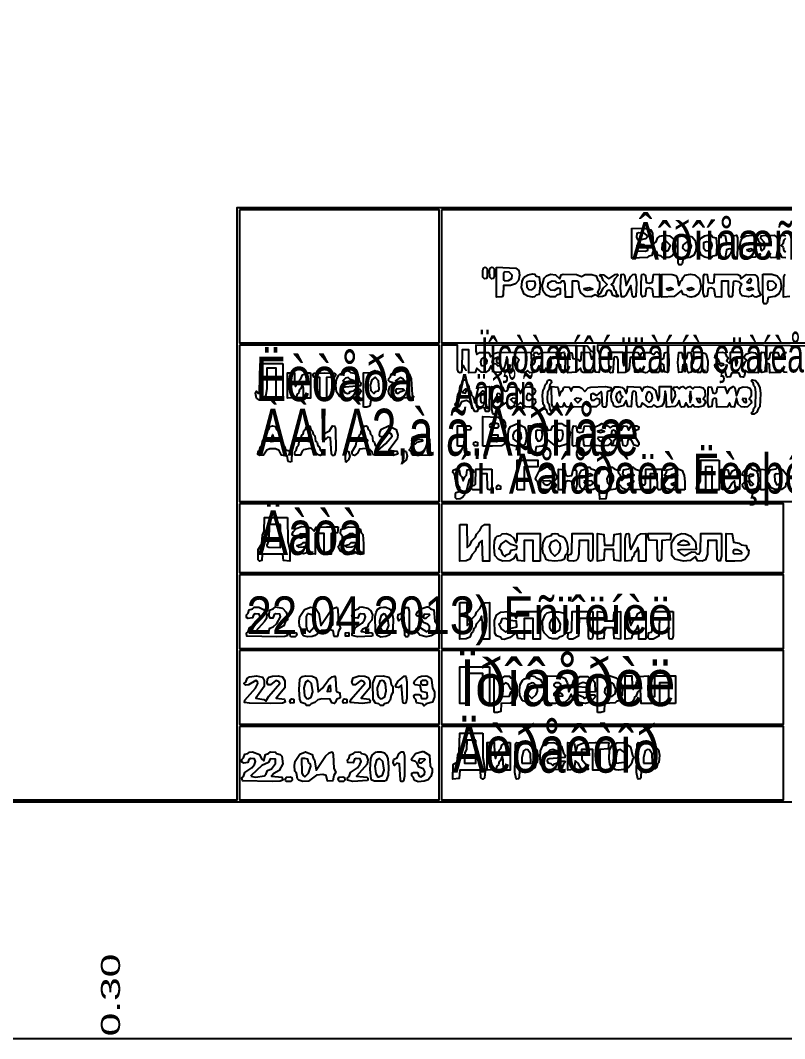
# Model space of a CAD drawing. Header units: millimetres. Extents: x 0 to 150324, y -100295 to 111760.
# Drawn here: x 65146 to 76420, y 0 to 15021 of the extents above; entities that cross this region are included whole.
import ezdxf
from ezdxf.enums import TextEntityAlignment as Align

# ---------------------------------------------------------------- set-up
doc = ezdxf.new("R2010")
doc.units = ezdxf.units.MM
for name, color, linetype in [('A-PLAN-GRAPHICS', 7, 'Continuous'), ('A-RASTER-UNDERLAY', 8, 'Continuous'), ('A-TEXT-OCR', 3, 'Continuous'), ('SHEET-FRAME', 1, 'Continuous')]:
    doc.layers.add(name, color=color, linetype=linetype)
picture_1 = doc.add_image_def('image1.png', size_in_pixel=(2463, 3095))

msp = doc.modelspace()

# ---------------------------------------------------------------- linework, layer by layer
at = {"layer": 'A-PLAN-GRAPHICS'}
for points in [[(86360, 108272), (86360, 3488), (2980, 3488), (2980, 108272), (44670, 108272)], [(3014, 108238), (3014, 3522), (68343, 3522), (68343, 12260), (86326, 12260), (86326, 108238), (44670, 108238)], [(68377, 12226), (68377, 10262), (71323, 10262), (71323, 12226), (69850, 12226)], [(71357, 12226), (71357, 10262), (83854, 10262), (83854, 12226), (77605, 12226)], [(74168, 11955), (74375, 11952), (74444, 11932), (74470, 11876), (74482, 11718), (74525, 11753), (74545, 11807), (74577, 11837), (74660, 11854), (74720, 11842), (74794, 11783), (74811, 11684), (74788, 11577), (74758, 11543), (74719, 11522), (74620, 11522), (74598, 11544), (74549, 11557), (74535, 11604), (74507, 11616), (74478, 11604), (74461, 11554), (74415, 11544), (74392, 11524), (74168, 11515), (74168, 11735)], [(74395, 11844), (74356, 11878), (74268, 11886), (74241, 11875), (74236, 11824), (74251, 11790), (74306, 11786), (74371, 11803), (74395, 11833)], [(74404, 11637), (74394, 11679), (74348, 11710), (74268, 11717), (74238, 11699), (74238, 11634), (74255, 11620), (74368, 11618), (74403, 11632)], [(74651, 11775), (74616, 11727), (74610, 11639), (74627, 11619), (74687, 11619), (74706, 11631), (74736, 11700), (74656, 11776)], [(74845, 11853), (74975, 11852), (75057, 11829), (75102, 11775), (75116, 11684), (75110, 11625), (75079, 11558), (75023, 11522), (74922, 11507), (74909, 11429), (74893, 11415), (74863, 11416), (74850, 11445), (74845, 11633)], [(74921, 11654), (74954, 11626), (74997, 11624), (75035, 11654), (75046, 11696), (75016, 11735), (74973, 11751), (74923, 11710), (74915, 11668)], [(75192, 11812), (75245, 11843), (75309, 11855), (75341, 11852), (75363, 11824), (75408, 11814), (75421, 11684), (75408, 11554), (75363, 11544), (75340, 11517), (75306, 11513), (75241, 11527), (75188, 11557), (75149, 11656), (75155, 11743), (75176, 11792)], [(75221, 11735), (75225, 11667), (75255, 11627), (75299, 11621), (75337, 11650), (75353, 11701), (75343, 11745), (75269, 11752), (75224, 11741)], [(75455, 11853), (75544, 11848), (75561, 11734), (75607, 11718), (75651, 11728), (75664, 11841), (75708, 11851), (75723, 11812), (75726, 11684), (75721, 11540), (75713, 11521), (75692, 11515), (75662, 11534), (75651, 11640), (75607, 11650), (75561, 11634), (75544, 11520), (75455, 11515), (75455, 11684)], [(75861, 11633), (75904, 11616), (75962, 11630), (75920, 11650), (75862, 11636)], [(72009, 11379), (72031, 11356), (72033, 11244), (72021, 11214), (71992, 11210), (71970, 11233), (71967, 11332), (71976, 11371), (72001, 11379)], [(72110, 11379), (72133, 11356), (72134, 11244), (72122, 11214), (72094, 11210), (72072, 11233), (72069, 11332), (72078, 11371), (72102, 11379)], [(72170, 11379), (72456, 11367), (72499, 11332), (72509, 11261), (72494, 11184), (72450, 11134), (72378, 11110), (72271, 11108), (72270, 10969), (72254, 10942), (72170, 10939), (72170, 11159)], [(72288, 11308), (72273, 11285), (72275, 11193), (72295, 11177), (72345, 11181), (72394, 11215), (72402, 11260), (72356, 11304), (72295, 11310)], [(72584, 11236), (72638, 11267), (72701, 11280), (72733, 11276), (72756, 11249), (72800, 11238), (72813, 11108), (72800, 10979), (72756, 10968), (72732, 10941), (72699, 10938), (72633, 10951), (72580, 10982), (72541, 11080), (72547, 11167), (72568, 11217)], [(72845, 11110), (72873, 11217), (72906, 11250), (72964, 11276), (73040, 11267), (73105, 11210), (73124, 11265), (73152, 11275), (73351, 11273), (73423, 11244), (73480, 11273), (73578, 11274), (73639, 11250), (73665, 11184), (73687, 11163), (73691, 11068), (73660, 11012), (73674, 10973), (73709, 10995), (73743, 11070), (73801, 11125), (73743, 11181), (73723, 11236), (73696, 11253), (73700, 11274), (73749, 11268), (73829, 11210), (73921, 11273), (73951, 11277), (73965, 11261), (73911, 11205), (73891, 11150), (73863, 11125), (73891, 11099), (73904, 11047), (73926, 11031), (73938, 10979), (73963, 10964), (73963, 10949), (73946, 10940), (73887, 10963), (73860, 11026), (73829, 11041), (73799, 11026), (73771, 10963), (73735, 10945), (73679, 10941), (73626, 10973), (73568, 10942), (73483, 10946), (73414, 11000), (73391, 11070), (73385, 11158), (73362, 11175), (73287, 11176), (73287, 10939), (73186, 10939), (73184, 11130), (73167, 11174), (73132, 11173), (73112, 11149), (73084, 11142), (73057, 11149), (73041, 11171), (72990, 11174), (72927, 11137), (72920, 11092), (72966, 11048), (73027, 11042), (73079, 11074), (73111, 11064), (73111, 10983), (73060, 10968), (73037, 10941), (72960, 10944), (72899, 10970), (72859, 11026), (72846, 11080)], [(74220, 11274), (74236, 11148), (74223, 10946), (74194, 10939), (74174, 10954), (74151, 11108), (74080, 10967), (74046, 10944), (74014, 10943), (73999, 11069), (74011, 11271), (74041, 11277), (74060, 11263), (74083, 11108), (74151, 11244), (74183, 11270), (74215, 11277)], [(74574, 10939), (74485, 10944), (74469, 11058), (74422, 11074), (74379, 11065), (74365, 10952), (74322, 10941), (74306, 10980), (74303, 11108), (74309, 11252), (74316, 11271), (74337, 11278), (74367, 11258), (74379, 11152), (74422, 11142), (74469, 11158), (74485, 11272), (74574, 11278), (74574, 11108)], [(74608, 11278), (74760, 11274), (74816, 11255), (74841, 11213), (74849, 11133), (74862, 11108), (74886, 11169), (74910, 11187), (74918, 11225), (74949, 11260), (75031, 11279), (75091, 11268), (75166, 11207), (75184, 11108), (75178, 11049), (75147, 10983), (75091, 10946), (75041, 10939), (74992, 10946), (74971, 10968), (74925, 10978), (74900, 11038), (74790, 10948), (74608, 10939), (74608, 11108)], [(76062, 10962), (76002, 10937), (75974, 10943), (75946, 10973), (75929, 10952), (75885, 10940), (75795, 10955), (75769, 10989), (75760, 11045), (75767, 11096), (75788, 11131), (75747, 11164), (75690, 11176), (75668, 11168), (75661, 11149), (75653, 10958), (75640, 10941), (75609, 10941), (75592, 10985), (75590, 11176), (75489, 11176), (75489, 10939), (75399, 10944), (75383, 11058), (75336, 11074), (75293, 11065), (75279, 10952), (75236, 10941), (75219, 11002), (75223, 11252), (75236, 11275), (75276, 11270), (75293, 11152), (75349, 11142), (75383, 11158), (75387, 11278), (75732, 11273), (75757, 11259), (75773, 11210), (75856, 11273), (75980, 11268), (76008, 11248), (76024, 11211), (76036, 11039), (76065, 10973)], [(76098, 11278), (76229, 11276), (76310, 11253), (76355, 11199), (76369, 11108), (76363, 11049), (76332, 10983), (76276, 10946), (76175, 10931), (76162, 10853), (76146, 10839), (76116, 10840), (76103, 10869), (76098, 11057)], [(72613, 11159), (72617, 11091), (72648, 11051), (72691, 11046), (72729, 11075), (72745, 11125), (72735, 11169), (72661, 11176), (72616, 11165)], [(75863, 11155), (75912, 11145), (75929, 11187), (75921, 11206), (75905, 11207), (75862, 11160)], [(76183, 11173), (76168, 11150), (76170, 11058), (76190, 11042), (76240, 11045), (76289, 11079), (76296, 11124), (76251, 11169), (76190, 11175)], [(73457, 11057), (73514, 11041), (73591, 11055), (73535, 11074), (73458, 11060)], [(74676, 11057), (74719, 11041), (74777, 11055), (74735, 11074), (74677, 11060)], [(74981, 11057), (75023, 11041), (75082, 11055), (75040, 11074), (74981, 11060)], [(75861, 11057), (75904, 11041), (75962, 11055), (75920, 11074), (75862, 11060)], [(68377, 10228), (68377, 7925), (71323, 7925), (71323, 10228), (69850, 10228)], [(73829, 10126), (74033, 10126), (74034, 9978), (74049, 9923), (74065, 9978), (74066, 10126), (74253, 10120), (74287, 10058), (74308, 10112), (74326, 10123), (74439, 10122), (74490, 10092), (74515, 10124), (74535, 10129), (74569, 10103), (74581, 10035), (74608, 10025), (74638, 10040), (74649, 10116), (74685, 10126), (74705, 10103), (74710, 9974), (74707, 9859), (74692, 9824), (74648, 9834), (74638, 9937), (74608, 9957), (74578, 9937), (74573, 9845), (74560, 9826), (74467, 9825), (74422, 9855), (74394, 9826), (74366, 9820), (74313, 9835), (74287, 9889), (74257, 9827), (74211, 9832), (74199, 10028), (74183, 10056), (74143, 10049), (74127, 9884), (74112, 9851), (74069, 9825), (73965, 9821), (73963, 10013), (73952, 10053), (73916, 10056), (73903, 10039), (73884, 9827), (73855, 9822), (73838, 9834), (73829, 9974)], [(75264, 10095), (75285, 9992), (75283, 9855), (75268, 9824), (75227, 9828), (75201, 9855), (75178, 9828), (75139, 9825), (75062, 9889), (75040, 9830), (75000, 9823), (74985, 9841), (74974, 9944), (74947, 9957), (74917, 9937), (74903, 9829), (74858, 9828), (74845, 9974), (74858, 10120), (74903, 10120), (74917, 10040), (74947, 10025), (74976, 10040), (74991, 10120), (75035, 10122), (75065, 9957), (75081, 10003), (75082, 10126), (75190, 10125), (75251, 10108)], [(76019, 10074), (76031, 9821), (75886, 9826), (75842, 9855), (75823, 9769), (75807, 9755), (75768, 9762), (75747, 9815), (75692, 9821), (75637, 9815), (75616, 9762), (75577, 9755), (75561, 9769), (75545, 9853), (75528, 9850), (75510, 9822), (75480, 9827), (75429, 9863), (75396, 9905), (75389, 9938), (75409, 9956), (75445, 9952), (75478, 9924), (75522, 9937), (75513, 9952), (75463, 9965), (75443, 10019), (75390, 10042), (75402, 10091), (75441, 10120), (75498, 10127), (75545, 10114), (75565, 10064), (75589, 10045), (75561, 10000), (75607, 9959), (75623, 9997), (75624, 10126), (75794, 10126), (75795, 9978), (75811, 9923), (75836, 9986), (75861, 10008), (75827, 10039), (75828, 10068), (75849, 10096), (75929, 10126), (75988, 10115), (76011, 10092)], [(69020, 9957), (69020, 9449), (68919, 9449), (68919, 9889), (68783, 9889), (68781, 9590), (68769, 9495), (68752, 9463), (68689, 9444), (68672, 9416), (68628, 9450), (68615, 9520), (68631, 9550), (68659, 9517), (68673, 9538), (68682, 9957), (68851, 9957)], [(71949, 9927), (71987, 9929), (72025, 9965), (72032, 10000), (72009, 10035), (71978, 10047), (71950, 10028), (71934, 9985), (71942, 9933)], [(72234, 9932), (72231, 9950), (72193, 9958), (72173, 9979), (72175, 10017), (72202, 10039), (72195, 10054), (72114, 10019), (72102, 9991), (72114, 9962), (72160, 9952), (72188, 9925), (72231, 9930)], [(72966, 9889), (72982, 9960), (72968, 10057), (72949, 9987), (72963, 9890)], [(75709, 10058), (75692, 10002), (75706, 9924), (75726, 9980), (75712, 10058)], [(69427, 9821), (69427, 9449), (69325, 9449), (69323, 9597), (69308, 9652), (69284, 9591), (69262, 9574), (69252, 9526), (69228, 9507), (69216, 9459), (69088, 9449), (69088, 9821), (69190, 9821), (69191, 9673), (69207, 9618), (69237, 9683), (69285, 9732), (69310, 9791), (69383, 9821)], [(69562, 9449), (69562, 9754), (69476, 9758), (69461, 9796), (69486, 9816), (69630, 9821), (69774, 9816), (69792, 9809), (69799, 9787), (69780, 9757), (69664, 9754), (69664, 9449), (69613, 9449)], [(69857, 9802), (69969, 9855), (69996, 9848), (70015, 9826), (70077, 9817), (70113, 9796), (70134, 9760), (70143, 9699), (70168, 9672), (70166, 9631), (69938, 9612), (69905, 9601), (69896, 9583), (69934, 9533), (69974, 9517), (69997, 9522), (70012, 9545), (70060, 9555), (70085, 9579), (70154, 9580), (70172, 9558), (70141, 9502), (70077, 9456), (70011, 9442), (69985, 9415), (69960, 9442), (69882, 9457), (69847, 9481), (69811, 9543), (69799, 9635), (69811, 9723), (69843, 9787)], [(70206, 9313), (70206, 9821), (70313, 9825), (70375, 9855), (70402, 9848), (70420, 9825), (70470, 9812), (70512, 9770), (70543, 9673), (70537, 9569), (70514, 9539), (70500, 9490), (70472, 9464), (70387, 9443), (70358, 9415), (70336, 9446), (70320, 9445), (70303, 9330), (70256, 9313)], [(70949, 9463), (70736, 9442), (70697, 9415), (70672, 9444), (70614, 9464), (70588, 9501), (70577, 9550), (70596, 9619), (70646, 9673), (70595, 9689), (70579, 9708), (70581, 9740), (70607, 9764), (70616, 9806), (70764, 9855), (70805, 9848), (70826, 9825), (70884, 9808), (70912, 9735), (70926, 9498), (70951, 9466)], [(69904, 9698), (69999, 9686), (70070, 9703), (70012, 9725), (69983, 9753), (69944, 9743), (69904, 9703)], [(70375, 9754), (70329, 9718), (70306, 9640), (70316, 9561), (70361, 9518), (70385, 9545), (70429, 9555), (70441, 9582), (70431, 9705), (70387, 9752)], [(70680, 9696), (70747, 9686), (70815, 9696), (70789, 9731), (70747, 9754), (70681, 9701)], [(72056, 9253), (72013, 9251), (71994, 9303), (71950, 9313), (71905, 9303), (71887, 9251), (71848, 9249), (71780, 9383), (71725, 9414), (71654, 9392), (71614, 9318), (71569, 9322), (71562, 9363), (71587, 9394), (71599, 9497), (71625, 9544), (71633, 9632), (71657, 9662), (71667, 9708), (71696, 9720), (71724, 9708), (71735, 9662), (71758, 9637), (71770, 9560), (71790, 9544), (71802, 9493), (71826, 9468), (71848, 9381), (71905, 9607), (72068, 9618), (72060, 9261)], [(72115, 9219), (72103, 9286), (72102, 9618), (72257, 9612), (72277, 9563), (72305, 9550), (72334, 9563), (72351, 9612), (72436, 9615), (72489, 9589), (72525, 9517), (72553, 9578), (72597, 9610), (72660, 9617), (72725, 9590), (72746, 9550), (72726, 9510), (72692, 9489), (72663, 9512), (72630, 9515), (72610, 9477), (72614, 9431), (72630, 9416), (72668, 9420), (72701, 9448), (72739, 9432), (72744, 9378), (72709, 9328), (72658, 9314), (72602, 9321), (72525, 9386), (72461, 9325), (72381, 9312), (72342, 9334), (72328, 9375), (72304, 9381), (72228, 9323), (72180, 9306), (72163, 9222), (72120, 9214)], [(72955, 9719), (72977, 9708), (72982, 9675), (72956, 9642), (72944, 9565), (72922, 9534), (72916, 9439), (72924, 9391), (72946, 9360), (72954, 9294), (72983, 9246), (72974, 9220), (72942, 9212), (72920, 9224), (72910, 9270), (72888, 9286), (72876, 9337), (72856, 9360), (72847, 9486), (72856, 9571), (72878, 9598), (72886, 9642), (72910, 9662), (72920, 9708), (72949, 9720)], [(73861, 9600), (73855, 9559), (73814, 9548), (73801, 9531), (73792, 9344), (73777, 9315), (73746, 9315), (73733, 9332), (73725, 9517), (73714, 9546), (73645, 9489), (73596, 9516), (73563, 9500), (73559, 9445), (73573, 9418), (73612, 9418), (73655, 9449), (73687, 9432), (73687, 9364), (73642, 9321), (73549, 9320), (73470, 9381), (73442, 9319), (73311, 9317), (73292, 9327), (73271, 9381), (73245, 9322), (73213, 9314), (73191, 9326), (73169, 9381), (73144, 9322), (73112, 9314), (73090, 9326), (73067, 9381), (73042, 9322), (72995, 9320), (72984, 9371), (72983, 9618), (73077, 9608), (73101, 9483), (73125, 9544), (73147, 9560), (73156, 9603), (73182, 9617), (73243, 9611), (73271, 9550), (73291, 9598), (73313, 9615), (73389, 9614), (73427, 9595), (73474, 9545), (73522, 9598), (73559, 9612), (73775, 9618), (73857, 9605)], [(73863, 9479), (73872, 9541), (73915, 9614), (73976, 9617), (74024, 9604), (74055, 9579), (74083, 9517), (74098, 9544), (74100, 9618), (74287, 9612), (74320, 9550), (74349, 9609), (74398, 9620), (74461, 9603), (74514, 9559), (74557, 9415), (74573, 9470), (74574, 9618), (74744, 9618), (74746, 9444), (74761, 9381), (74811, 9484), (74806, 9535), (74778, 9574), (74791, 9610), (74829, 9617), (74862, 9584), (74884, 9609), (74918, 9618), (74964, 9584), (74986, 9609), (75020, 9618), (75065, 9584), (75093, 9611), (75165, 9616), (75216, 9602), (75242, 9568), (75248, 9475), (75218, 9432), (75244, 9411), (75251, 9386), (75216, 9329), (75145, 9314), (75093, 9321), (75065, 9347), (75041, 9319), (75002, 9316), (74961, 9381), (74938, 9322), (74906, 9314), (74884, 9329), (74862, 9415), (74834, 9353), (74802, 9327), (74676, 9313), (74674, 9487), (74659, 9550), (74636, 9380), (74608, 9329), (74538, 9315), (74490, 9347), (74463, 9319), (74406, 9317), (74317, 9381), (74295, 9322), (74261, 9314), (74239, 9344), (74230, 9531), (74217, 9548), (74193, 9550), (74171, 9520), (74155, 9319), (74107, 9324), (74083, 9415), (74036, 9334), (73944, 9314), (73901, 9328), (73892, 9371), (73870, 9397), (73863, 9466)], [(75928, 9372), (75872, 9322), (75827, 9313), (75777, 9322), (75736, 9360), (75709, 9449), (75678, 9317), (75633, 9322), (75607, 9381), (75576, 9319), (75421, 9313), (75417, 9429), (75407, 9445), (75379, 9448), (75357, 9429), (75347, 9326), (75304, 9316), (75287, 9371), (75291, 9595), (75304, 9616), (75343, 9612), (75360, 9527), (75395, 9517), (75417, 9532), (75431, 9611), (75540, 9614), (75573, 9517), (75611, 9590), (75662, 9620), (75684, 9601), (75709, 9483), (75752, 9594), (75809, 9617), (75872, 9611), (75905, 9594), (75924, 9550), (75926, 9475), (75895, 9432), (75922, 9412), (75932, 9386)], [(75948, 9719), (75988, 9709), (76021, 9676), (76056, 9602), (76064, 9516), (76053, 9321), (76034, 9302), (76010, 9240), (75967, 9214), (75941, 9214), (75929, 9231), (75956, 9252), (75966, 9299), (75988, 9329), (75995, 9538), (75985, 9611), (75968, 9628), (75956, 9679), (75930, 9697), (75941, 9718)], [(70815, 9567), (70787, 9581), (70719, 9583), (70692, 9578), (70680, 9558), (70688, 9525), (70719, 9517), (70757, 9545), (70815, 9565)], [(71663, 9529), (71713, 9520), (71729, 9561), (71722, 9580), (71706, 9581), (71663, 9534)], [(71959, 9550), (71936, 9527), (71935, 9415), (71946, 9385), (71975, 9381), (71997, 9404), (72000, 9503), (71991, 9542), (71967, 9550)], [(72182, 9383), (72213, 9405), (72236, 9446), (72236, 9488), (72215, 9514), (72189, 9515), (72174, 9497), (72178, 9386)], [(73989, 9549), (73947, 9516), (73932, 9467), (73945, 9417), (73975, 9386), (73994, 9389), (74005, 9439), (74033, 9466), (74005, 9492), (73993, 9547)], [(74417, 9540), (74391, 9524), (74372, 9468), (74380, 9425), (74420, 9384), (74457, 9415), (74471, 9453), (74463, 9505), (74432, 9538)], [(75032, 9550), (75015, 9479), (75029, 9382), (75048, 9452), (75034, 9549)], [(72472, 9437), (72408, 9448), (72374, 9430), (72424, 9381), (72473, 9432)], [(73420, 9437), (73356, 9448), (73322, 9430), (73372, 9381), (73422, 9432)], [(75118, 9436), (75145, 9393), (75166, 9382), (75179, 9389), (75176, 9440), (75120, 9441)], [(75795, 9436), (75823, 9393), (75844, 9382), (75857, 9389), (75853, 9440), (75798, 9441)], [(71967, 8738), (71967, 9178), (72191, 9169), (72272, 9127), (72300, 9084), (72303, 9027), (72271, 8975), (72304, 8907), (72289, 8773), (72244, 8746), (72112, 8738)], [(69142, 8505), (69095, 8511), (69080, 8594), (68999, 8609), (68966, 8675), (68908, 8700), (68828, 8700), (68781, 8683), (68731, 8606), (68678, 8603), (68651, 8617), (68653, 8660), (68675, 8676), (68687, 8728), (68710, 8753), (68722, 8829), (68744, 8849), (68756, 8900), (68778, 8917), (68788, 8965), (68812, 8985), (68824, 9032), (68868, 9042), (68912, 9032), (68924, 8985), (68946, 8968), (68958, 8917), (68979, 8897), (68991, 8820), (69015, 8795), (69027, 8744), (69049, 8728), (69058, 8685), (69149, 8659), (69146, 8509)], [(69196, 8613), (69193, 8656), (69217, 8676), (69228, 8728), (69250, 8747), (69264, 8829), (69286, 8849), (69298, 8900), (69320, 8917), (69330, 8965), (69354, 8985), (69362, 9026), (69386, 9042), (69418, 9034), (69432, 8985), (69457, 8961), (69466, 8917), (69489, 8892), (69501, 8815), (69523, 8795), (69535, 8744), (69557, 8728), (69567, 8680), (69593, 8656), (69591, 8616), (69569, 8602), (69538, 8612), (69504, 8646), (69489, 8692), (69417, 8704), (69324, 8684), (69303, 8666), (69279, 8609), (69200, 8609)], [(69774, 8603), (69750, 8604), (69737, 8623), (69723, 8861), (69682, 8871), (69647, 8839), (69630, 8882), (69639, 8933), (69707, 8965), (69749, 9040), (69787, 9034), (69797, 8990), (69798, 8683), (69781, 8605)], [(70711, 8620), (70645, 8603), (70375, 8607), (70345, 8617), (70336, 8655), (70308, 8684), (70238, 8703), (70148, 8695), (70121, 8636), (70073, 8603), (70044, 8612), (70038, 8652), (70097, 8747), (70111, 8829), (70133, 8849), (70143, 8897), (70167, 8917), (70175, 8961), (70201, 8985), (70218, 9037), (70246, 9042), (70268, 9030), (70278, 8985), (70300, 8968), (70312, 8917), (70336, 8892), (70348, 8815), (70370, 8795), (70378, 8751), (70404, 8728), (70419, 8674), (70537, 8780), (70630, 8887), (70622, 8916), (70583, 8939), (70554, 8933), (70482, 8873), (70454, 8881), (70444, 8902), (70447, 8945), (70474, 8990), (70578, 9042), (70689, 8984), (70713, 8902), (70704, 8843), (70582, 8681), (70701, 8664), (70713, 8627)], [(71594, 8738), (71594, 9042), (71771, 9039), (71797, 9017), (71781, 8979), (71696, 8975), (71696, 8738), (71645, 8738)], [(72069, 9050), (72072, 9023), (72096, 9011), (72184, 9012), (72203, 9035), (72200, 9062), (72176, 9074), (72096, 9074), (72070, 9057)], [(72573, 8753), (72443, 8739), (72360, 8763), (72343, 8824), (72340, 8921), (72350, 8990), (72375, 9030), (72480, 9076), (72584, 9020), (72604, 8970), (72610, 8890), (72604, 8806), (72586, 8762)], [(72644, 8636), (72644, 9042), (72752, 9046), (72813, 9076), (72841, 9069), (72857, 9047), (72903, 9037), (72920, 8987), (72942, 8975), (72974, 8983), (72995, 9037), (73040, 9047), (73071, 9073), (73131, 9073), (73162, 9047), (73208, 9037), (73256, 8941), (73243, 8840), (73224, 8795), (73192, 8762), (73098, 8735), (73025, 8756), (72923, 8837), (72895, 8767), (72842, 8741), (72755, 8730), (72741, 8649), (72695, 8636)], [(73293, 8761), (73289, 8985), (73306, 9040), (73345, 9036), (73360, 8954), (73394, 8941), (73448, 8949), (73470, 9038), (73548, 9035), (73572, 8975), (73635, 9032), (73685, 9047), (73722, 9076), (73820, 9036), (73846, 9009), (73891, 9038), (73979, 9039), (74016, 8975), (74038, 9030), (74054, 9041), (74092, 9034), (74117, 8975), (74154, 9039), (74241, 9040), (74268, 9023), (74264, 8987), (74212, 8968), (74202, 8935), (74209, 8883), (74268, 8787), (74268, 8761), (74253, 8741), (74203, 8752), (74162, 8829), (74134, 8839), (74107, 8829), (74098, 8760), (74080, 8739), (74040, 8748), (74023, 8839), (73986, 8811), (73952, 8744), (73869, 8747), (73866, 8765), (73890, 8777), (73908, 8829), (73960, 8892), (73937, 8917), (73925, 8963), (73897, 8975), (73870, 8964), (73857, 8887), (73829, 8856), (73861, 8824), (73858, 8785), (73814, 8750), (73728, 8738), (73641, 8750), (73605, 8774), (73575, 8839), (73550, 8746), (73475, 8740), (73459, 8762), (73453, 8857), (73406, 8873), (73359, 8857), (73345, 8745), (73313, 8738), (73296, 8751)], [(68868, 8907), (68844, 8846), (68817, 8825), (68845, 8807), (68918, 8820), (68890, 8849), (68871, 8906)], [(69360, 8818), (69410, 8808), (69426, 8850), (69419, 8869), (69403, 8870), (69360, 8823)], [(70217, 8873), (70211, 8818), (70255, 8807), (70273, 8817), (70269, 8831), (70219, 8873)], [(71188, 8602), (70939, 8607), (70919, 8620), (70911, 8660), (70883, 8687), (70908, 8709), (70929, 8766), (70975, 8776), (70999, 8800), (71085, 8820), (71076, 8832), (71035, 8839), (70994, 8832), (70961, 8806), (70923, 8816), (70929, 8870), (71004, 8904), (71085, 8906), (71152, 8890), (71181, 8837), (71188, 8730)], [(72074, 8895), (72078, 8813), (72168, 8806), (72198, 8818), (72194, 8900), (72078, 8900)], [(72475, 8975), (72432, 8953), (72410, 8902), (72418, 8846), (72463, 8808), (72509, 8821), (72537, 8862), (72528, 8937), (72491, 8972)], [(72835, 8969), (72773, 8974), (72750, 8960), (72752, 8865), (72785, 8812), (72809, 8816), (72837, 8855), (72847, 8914), (72839, 8965)], [(73139, 8969), (73078, 8974), (73055, 8960), (73057, 8865), (73090, 8812), (73113, 8816), (73142, 8855), (73152, 8914), (73144, 8965)], [(73660, 8958), (73703, 8941), (73761, 8955), (73719, 8974), (73661, 8960)], [(73662, 8862), (73690, 8822), (73725, 8807), (73762, 8821), (73792, 8855), (73764, 8872), (73665, 8866)], [(71890, 8797), (71890, 8746), (71843, 8743), (71832, 8765), (71837, 8793), (71859, 8805), (71887, 8800)], [(69947, 8504), (69936, 8636), (69944, 8661), (69960, 8669), (69989, 8659), (70004, 8593), (69989, 8538), (69952, 8504)], [(70793, 8504), (70783, 8636), (70791, 8661), (70807, 8669), (70836, 8659), (70850, 8593), (70835, 8538), (70799, 8504)], [(72475, 8094), (72475, 8534), (72779, 8534), (72779, 8433), (72576, 8433), (72576, 8094), (72525, 8094)], [(73026, 8118), (72912, 8095), (72832, 8104), (72801, 8119), (72774, 8217), (72753, 8236), (72746, 8263), (72800, 8370), (72909, 8433), (72939, 8428), (72957, 8404), (73011, 8383), (73053, 8296), (73051, 8251), (73017, 8213), (73049, 8176), (73034, 8128)], [(74603, 8117), (74583, 8095), (74559, 8096), (74546, 8113), (74541, 8331), (74439, 8331), (74439, 8094), (74071, 8100), (74031, 8114), (73982, 8167), (73920, 8107), (73804, 8085), (73783, 7964), (73694, 7959), (73683, 8155), (73671, 8158), (73631, 8114), (73594, 8098), (73495, 8095), (73428, 8110), (73404, 8136), (73392, 8180), (73395, 8327), (73425, 8386), (73480, 8402), (73509, 8431), (73545, 8430), (73567, 8404), (73617, 8389), (73681, 8331), (73707, 8393), (73809, 8404), (73839, 8428), (73874, 8432), (73907, 8404), (73959, 8387), (73970, 8341), (73994, 8316), (74004, 8242), (74018, 8231), (74066, 8282), (74035, 8326), (74041, 8391), (74119, 8404), (74144, 8428), (74179, 8432), (74213, 8402), (74267, 8386), (74285, 8364), (74309, 8178), (74346, 8162), (74368, 8192), (74371, 8399), (74608, 8399), (74605, 8132)], [(74947, 8094), (74745, 8097), (74669, 8115), (74645, 8158), (74646, 8200), (74710, 8284), (74642, 8314), (74671, 8341), (74687, 8392), (74763, 8404), (74796, 8431), (74831, 8430), (74852, 8406), (74910, 8382), (74940, 8309), (74947, 8213)], [(75455, 8534), (75455, 8094), (75353, 8094), (75353, 8433), (75252, 8433), (75252, 8094), (75146, 8096), (75118, 8112), (75123, 8147), (75165, 8193), (75178, 8227), (75184, 8534), (75319, 8534)], [(75994, 8110), (75933, 8096), (75863, 8099), (75826, 8111), (75802, 8138), (75799, 8180), (75850, 8226), (75885, 8222), (75912, 8165), (75945, 8164), (75963, 8179), (75909, 8235), (75895, 8268), (75908, 8292), (75959, 8306), (75959, 8322), (75914, 8329), (75885, 8304), (75853, 8298), (75796, 8314), (75803, 8355), (75837, 8389), (75888, 8405), (75912, 8433), (75936, 8405), (76005, 8376), (76024, 8326), (76031, 8247), (76024, 8163), (76006, 8118)], [(76065, 8094), (76065, 8399), (76156, 8392), (76183, 8331), (76211, 8392), (76292, 8406), (76315, 8433), (76395, 8390), (76463, 8304), (76468, 8220), (76440, 8185), (76432, 8144), (76376, 8102), (76278, 8098), (76221, 8123), (76183, 8196), (76161, 8108), (76115, 8094)], [(71578, 7961), (71563, 7979), (71563, 8038), (71575, 8057), (71621, 8071), (71627, 8127), (71597, 8176), (71589, 8220), (71565, 8245), (71555, 8316), (71528, 8350), (71530, 8384), (71566, 8399), (71620, 8390), (71633, 8312), (71657, 8287), (71679, 8230), (71701, 8287), (71725, 8312), (71738, 8390), (71809, 8397), (71828, 8384), (71829, 8350), (71804, 8325), (71792, 8273), (71768, 8249), (71723, 8070), (71701, 8052), (71691, 8011), (71668, 7981), (71632, 7963), (71585, 7960)], [(72102, 8399), (72099, 8132), (72089, 8100), (72068, 8094), (72047, 8099), (72037, 8125), (72034, 8331), (71933, 8331), (71933, 8094), (71826, 8096), (71799, 8114), (71806, 8153), (71846, 8164), (71860, 8181), (71865, 8399), (71984, 8399)], [(73084, 8094), (73084, 8399), (73177, 8390), (73191, 8311), (73214, 8298), (73279, 8306), (73302, 8395), (73337, 8397), (73350, 8376), (73355, 8176), (73342, 8100), (73314, 8095), (73294, 8107), (73280, 8220), (73224, 8229), (73190, 8213), (73178, 8104), (73135, 8094)], [(73491, 8314), (73533, 8298), (73592, 8312), (73550, 8331), (73491, 8317)], [(73870, 8331), (73822, 8310), (73798, 8260), (73806, 8204), (73840, 8165), (73873, 8186), (73894, 8232), (73896, 8290), (73880, 8328)], [(74100, 8314), (74143, 8298), (74201, 8312), (74159, 8331), (74101, 8317)], [(74744, 8314), (74786, 8298), (74845, 8312), (74803, 8331), (74744, 8317)], [(75489, 8399), (75582, 8390), (75607, 8297), (75652, 8376), (75702, 8398), (75745, 8395), (75757, 8366), (75760, 8247), (75755, 8117), (75747, 8100), (75726, 8094), (75696, 8114), (75682, 8230), (75640, 8194), (75595, 8115), (75546, 8095), (75504, 8098), (75492, 8127), (75489, 8247)], [(76357, 8326), (76295, 8330), (76272, 8316), (76274, 8222), (76307, 8168), (76331, 8172), (76359, 8212), (76369, 8271), (76362, 8322)], [(72229, 8153), (72229, 8103), (72182, 8100), (72170, 8122), (72175, 8150), (72197, 8162), (72225, 8156)], [(72850, 8218), (72877, 8179), (72912, 8164), (72949, 8178), (72979, 8212), (72951, 8229), (72852, 8222)], [(73459, 8218), (73478, 8187), (73518, 8164), (73562, 8164), (73590, 8185), (73591, 8210), (73573, 8226), (73462, 8222)], [(74102, 8172), (74120, 8162), (74160, 8173), (74196, 8221), (74182, 8228), (74162, 8204), (74100, 8179)], [(74745, 8172), (74763, 8162), (74804, 8173), (74839, 8221), (74825, 8228), (74805, 8204), (74744, 8179)], [(68377, 7891), (68377, 6875), (71323, 6875), (71323, 7891), (69850, 7891)], [(71357, 7891), (71357, 6875), (76403, 6875), (76403, 7891), (73880, 7891)], [(69088, 7688), (69091, 7332), (69119, 7206), (69122, 7044), (69029, 7053), (69020, 7146), (68715, 7146), (68708, 7055), (68673, 7045), (68653, 7061), (68652, 7213), (68708, 7301), (68720, 7427), (68744, 7485), (68749, 7688), (68919, 7688)], [(68986, 7586), (68817, 7586), (68812, 7353), (68783, 7281), (68788, 7261), (68810, 7251), (68986, 7247), (68986, 7417)], [(69833, 7552), (69825, 7459), (69731, 7451), (69731, 7146), (69630, 7146), (69630, 7451), (69494, 7451), (69494, 7146), (69414, 7150), (69376, 7180), (69358, 7159), (69324, 7149), (69206, 7156), (69173, 7175), (69150, 7240), (69122, 7264), (69150, 7290), (69170, 7346), (69223, 7401), (69168, 7422), (69157, 7445), (69173, 7482), (69217, 7526), (69297, 7553), (69384, 7551), (69429, 7533), (69481, 7485), (69508, 7544), (69664, 7552)], [(70206, 7146), (70125, 7150), (70087, 7180), (70068, 7157), (70033, 7146), (69931, 7156), (69871, 7189), (69833, 7261), (69860, 7288), (69872, 7339), (69900, 7372), (69896, 7407), (69869, 7444), (69874, 7508), (69986, 7550), (70103, 7546), (70159, 7516), (70175, 7462), (70197, 7435), (70206, 7298)], [(71628, 7586), (71730, 7586), (71739, 7247), (71782, 7284), (71807, 7342), (71859, 7397), (71875, 7443), (71926, 7497), (71952, 7556), (71997, 7582), (72068, 7586), (72068, 7044), (71967, 7044), (71957, 7349), (71914, 7312), (71894, 7255), (71870, 7239), (71859, 7195), (71807, 7139), (71777, 7073), (71724, 7048), (71628, 7044), (71628, 7315)], [(69356, 7442), (69273, 7446), (69259, 7406), (69274, 7386), (69302, 7386), (69357, 7438)], [(69935, 7393), (69954, 7382), (70012, 7390), (70046, 7407), (70068, 7437), (70051, 7449), (70002, 7447), (69936, 7400)], [(72813, 7044), (72712, 7044), (72712, 7349), (72576, 7349), (72576, 7044), (72483, 7053), (72458, 7146), (72420, 7076), (72367, 7050), (72263, 7045), (72199, 7067), (72147, 7129), (72136, 7248), (72142, 7339), (72161, 7393), (72182, 7411), (72230, 7422), (72255, 7446), (72317, 7449), (72376, 7426), (72422, 7387), (72458, 7315), (72473, 7352), (72475, 7451), (72813, 7451), (72813, 7247)], [(73162, 7068), (73125, 7053), (73031, 7044), (72937, 7054), (72902, 7070), (72878, 7135), (72856, 7156), (72847, 7225), (72859, 7321), (72892, 7383), (72922, 7408), (72975, 7422), (72993, 7444), (73033, 7451), (73074, 7444), (73092, 7422), (73145, 7408), (73175, 7383), (73208, 7321), (73220, 7225), (73211, 7156), (73189, 7135), (73166, 7073)], [(73592, 7451), (73590, 7093), (73580, 7052), (73558, 7044), (73537, 7051), (73527, 7082), (73525, 7349), (73389, 7349), (73386, 7146), (73369, 7077), (73344, 7054), (73305, 7045), (73242, 7046), (73222, 7063), (73227, 7135), (73269, 7148), (73282, 7169), (73287, 7451), (73440, 7451)], [(73999, 7044), (73904, 7056), (73897, 7214), (73762, 7214), (73755, 7056), (73660, 7044), (73660, 7451), (73755, 7439), (73762, 7281), (73897, 7281), (73904, 7439), (73999, 7451), (73999, 7247)], [(74371, 7044), (74270, 7044), (74268, 7193), (74253, 7247), (74229, 7186), (74207, 7170), (74197, 7122), (74173, 7102), (74161, 7055), (74066, 7044), (74068, 7376), (74084, 7448), (74116, 7449), (74129, 7432), (74137, 7261), (74151, 7214), (74254, 7419), (74299, 7447), (74371, 7451), (74371, 7247)], [(74744, 7451), (74734, 7356), (74608, 7349), (74605, 7082), (74596, 7051), (74574, 7044), (74553, 7051), (74543, 7082), (74541, 7349), (74421, 7353), (74405, 7400), (74405, 7451), (74574, 7451)], [(75489, 7451), (75488, 7119), (75471, 7047), (75439, 7047), (75426, 7068), (75421, 7349), (75286, 7349), (75283, 7146), (75254, 7064), (75202, 7045), (75134, 7048), (75103, 7112), (75026, 7053), (74929, 7041), (74802, 7072), (74755, 7128), (74749, 7313), (74802, 7392), (74852, 7433), (74900, 7449), (74958, 7448), (75036, 7414), (75106, 7326), (75116, 7214), (74885, 7211), (74847, 7206), (74848, 7196), (74892, 7149), (74939, 7122), (75049, 7179), (75101, 7175), (75126, 7151), (75159, 7146), (75181, 7184), (75184, 7451), (75336, 7451)], [(75557, 7044), (75557, 7451), (75646, 7445), (75666, 7325), (75745, 7310), (75781, 7285), (75851, 7274), (75868, 7220), (75892, 7204), (75883, 7131), (75833, 7067), (75782, 7048), (75684, 7044)], [(69391, 7302), (69370, 7314), (69312, 7312), (69281, 7286), (69224, 7267), (69250, 7249), (69325, 7253), (69358, 7264), (69389, 7297)], [(70102, 7302), (70081, 7314), (70023, 7312), (69992, 7286), (69935, 7267), (69961, 7249), (70036, 7253), (70069, 7264), (70100, 7297)], [(72471, 7266), (72387, 7291), (72308, 7347), (72234, 7295), (72204, 7226), (72233, 7206), (72257, 7140), (72295, 7113), (72312, 7139), (72365, 7154), (72384, 7207), (72464, 7221), (72473, 7261)], [(73033, 7349), (72972, 7321), (72949, 7255), (72969, 7178), (73031, 7117), (73095, 7177), (73116, 7228), (73108, 7301), (73058, 7346)], [(74845, 7291), (74930, 7281), (75015, 7291), (74985, 7329), (74930, 7349), (74886, 7335), (74847, 7298)], [(75794, 7156), (75773, 7187), (75726, 7210), (75678, 7211), (75660, 7193), (75660, 7165), (75678, 7150), (75794, 7156)], [(68377, 6841), (68377, 5757), (71323, 5757), (71323, 6841), (69850, 6841)], [(71357, 6841), (71357, 5757), (76403, 5757), (76403, 6841), (73880, 6841)], [(69084, 5944), (69046, 5931), (68928, 5927), (68489, 5939), (68482, 5980), (68507, 6002), (68528, 6061), (68631, 6128), (68666, 6176), (68682, 6222), (68667, 6261), (68610, 6264), (68584, 6250), (68569, 6205), (68509, 6199), (68482, 6213), (68482, 6251), (68507, 6275), (68521, 6325), (68570, 6338), (68593, 6365), (68666, 6363), (68742, 6325), (68781, 6264), (68776, 6199), (68748, 6151), (68614, 6004), (68790, 5998), (68812, 6008), (68828, 6056), (68874, 6074), (68931, 6124), (68986, 6222), (68972, 6261), (68915, 6264), (68891, 6255), (68873, 6203), (68831, 6202), (68818, 6237), (68823, 6320), (68875, 6338), (68912, 6368), (69013, 6348), (69069, 6292), (69088, 6229), (69086, 6176), (69059, 6156), (69031, 6088), (68954, 6047), (68919, 6004), (69073, 5988), (69087, 5952)], [(69818, 6363), (69830, 6327), (69840, 6121), (69867, 6062), (69838, 6013), (69823, 5933), (69776, 5933), (69759, 6017), (69717, 6028), (69584, 6020), (69496, 5948), (69453, 5930), (69382, 5929), (69323, 5944), (69303, 5968), (69286, 6049), (69264, 6079), (69258, 6160), (69269, 6227), (69338, 6329), (69427, 6367), (69474, 6359), (69512, 6337), (69549, 6278), (69579, 6096), (69715, 6299), (69770, 6350), (69813, 6366)], [(70335, 5939), (70119, 5927), (70039, 5945), (70040, 5980), (70065, 6002), (70086, 6061), (70189, 6128), (70224, 6176), (70239, 6222), (70225, 6261), (70168, 6264), (70144, 6255), (70122, 6202), (70047, 6205), (70038, 6247), (70065, 6275), (70076, 6321), (70131, 6340), (70151, 6365), (70183, 6369), (70266, 6348), (70314, 6309), (70339, 6250), (70330, 6174), (70283, 6121), (70266, 6071), (70200, 6041), (70172, 6004), (70326, 5988), (70339, 5975), (70339, 5945)], [(70538, 6365), (70600, 6335), (70626, 6293), (70645, 6192), (70642, 6042), (70623, 5989), (70585, 5953), (70537, 5932), (70462, 5924), (70413, 5946), (70384, 6010), (70379, 6227), (70394, 6292), (70420, 6335), (70458, 6359), (70510, 6367)], [(70858, 5927), (70834, 5929), (70820, 5948), (70807, 6186), (70766, 6196), (70731, 6164), (70714, 6206), (70721, 6255), (70775, 6276), (70798, 6333), (70835, 6362), (70868, 6362), (70880, 6306), (70882, 6007), (70865, 5930)], [(71161, 6368), (71198, 6338), (71247, 6323), (71260, 6159), (71288, 6117), (71291, 6085), (71279, 6022), (71248, 5968), (71208, 5941), (71134, 5926), (71041, 5954), (70996, 6006), (70987, 6047), (71004, 6059), (71047, 6059), (71140, 6001), (71180, 6041), (71183, 6080), (71153, 6114), (71094, 6138), (71052, 6215), (70993, 6237), (70986, 6251), (71003, 6297), (71041, 6337), (71143, 6369)], [(71628, 6435), (71730, 6435), (71739, 6096), (71782, 6132), (71807, 6191), (71859, 6245), (71875, 6291), (71926, 6345), (71952, 6404), (71997, 6431), (72068, 6435), (72068, 5893), (71967, 5893), (71965, 6144), (71950, 6231), (71923, 6173), (71872, 6115), (71860, 6071), (71836, 6052), (71826, 6004), (71802, 5987), (71777, 5922), (71724, 5896), (71628, 5893), (71628, 6164)], [(69382, 6264), (69360, 6226), (69363, 6083), (69377, 6025), (69409, 5998), (69481, 6074), (69494, 6170), (69462, 6247), (69391, 6265)], [(69751, 6196), (69730, 6180), (69707, 6102), (69758, 6106), (69756, 6192)], [(70510, 6265), (70469, 6243), (70443, 6161), (70450, 6077), (70494, 5998), (70522, 5998), (70554, 6019), (70581, 6096), (70569, 6194), (70529, 6260)], [(71185, 6257), (71102, 6261), (71087, 6221), (71103, 6201), (71131, 6201), (71186, 6252)], [(72813, 6299), (72813, 5893), (72712, 5893), (72712, 6198), (72576, 6198), (72576, 5893), (72483, 5901), (72465, 5994), (72371, 5917), (72284, 5889), (72251, 5893), (72230, 5922), (72171, 5940), (72147, 5983), (72138, 6170), (72168, 6247), (72234, 6291), (72337, 6300), (72421, 6267), (72458, 6198), (72473, 6225), (72475, 6299), (72644, 6299)], [(72472, 6082), (72465, 6156), (72359, 6169), (72304, 6197), (72248, 6191), (72231, 6136), (72204, 6116), (72237, 6044), (72306, 5995), (72387, 6053), (72470, 6076)], [(73163, 6273), (73191, 6205), (73208, 6193), (73218, 6147), (73214, 6047), (73188, 5978), (73145, 5936), (73095, 5923), (73066, 5898), (72994, 5896), (72948, 5913), (72878, 5980), (72853, 6030), (72850, 6159), (72887, 6252), (72917, 6281), (72977, 6296), (73090, 6296), (73150, 6281)], [(73033, 6233), (72978, 6176), (72953, 6122), (72950, 6066), (72970, 6020), (73003, 6000), (73045, 5997), (73104, 6032), (73114, 6121), (73076, 6191)], [(73592, 6299), (73590, 5942), (73580, 5900), (73558, 5893), (73537, 5899), (73527, 5931), (73525, 6198), (73389, 6198), (73381, 5939), (73294, 5895), (73240, 5895), (73222, 5913), (73227, 5984), (73269, 5997), (73282, 6018), (73287, 6299), (73440, 6299)], [(73999, 5893), (73904, 5904), (73897, 6062), (73762, 6062), (73755, 5904), (73660, 5893), (73660, 6299), (73754, 6289), (73762, 6164), (73897, 6164), (73904, 6289), (73999, 6299), (73999, 6096)], [(74371, 5893), (74270, 5893), (74268, 6041), (74253, 6096), (74229, 6035), (74207, 6018), (74197, 5970), (74173, 5951), (74161, 5903), (74066, 5893), (74068, 6225), (74084, 6296), (74115, 6297), (74128, 6282), (74137, 6137), (74151, 6096), (74182, 6160), (74229, 6210), (74254, 6269), (74300, 6295), (74371, 6299), (74371, 6096)], [(74778, 6299), (74775, 5942), (74765, 5900), (74744, 5893), (74723, 5899), (74713, 5931), (74710, 6198), (74574, 6198), (74566, 5939), (74479, 5895), (74425, 5895), (74408, 5913), (74412, 5984), (74454, 5997), (74468, 6018), (74473, 6299), (74625, 6299)], [(69222, 5947), (69201, 5929), (69144, 5929), (69125, 5942), (69122, 5968), (69138, 5990), (69193, 5993), (69217, 5984), (69223, 5953)], [(69994, 5986), (69994, 5935), (69943, 5935), (69943, 5986), (69990, 5989)], [(68377, 5723), (68377, 4640), (71323, 4640), (71323, 5723), (69850, 5723)], [(71357, 5723), (71357, 4640), (76403, 4640), (76403, 5723), (73880, 5723)], [(72068, 5486), (72068, 4945), (71967, 4945), (71967, 5385), (71730, 5385), (71730, 4945), (71628, 4945), (71628, 5486), (71848, 5486)], [(69051, 4962), (69012, 4949), (68829, 4945), (68528, 4947), (68451, 4959), (68456, 4994), (68613, 5169), (68648, 5240), (68642, 5266), (68619, 5283), (68510, 5219), (68465, 5216), (68445, 5238), (68473, 5257), (68491, 5314), (68527, 5339), (68629, 5351), (68720, 5331), (68744, 5283), (68744, 5194), (68618, 5023), (68736, 5005), (68769, 4979), (68813, 5053), (68974, 5238), (68953, 5267), (68914, 5282), (68834, 5219), (68803, 5218), (68785, 5244), (68794, 5308), (68814, 5330), (68867, 5348), (68948, 5350), (69012, 5336), (69050, 5280), (69047, 5175), (68919, 5022), (69041, 5006), (69054, 4970)], [(69279, 5319), (69309, 5342), (69359, 5350), (69450, 5348), (69503, 5324), (69525, 5269), (69538, 5114), (69602, 5172), (69691, 5294), (69747, 5339), (69784, 5348), (69796, 5315), (69805, 5133), (69818, 5116), (69860, 5103), (69863, 5028), (69808, 5004), (69796, 4961), (69778, 4946), (69740, 4953), (69715, 5007), (69593, 5011), (69532, 4998), (69491, 4958), (69436, 4940), (69413, 4914), (69369, 4916), (69348, 4941), (69290, 4958), (69267, 5007), (69257, 5148), (69269, 5299)], [(69386, 5012), (69436, 5036), (69463, 5114), (69441, 5240), (69393, 5283), (69351, 5260), (69326, 5173), (69338, 5060), (69372, 5016)], [(70006, 4960), (70026, 5009), (70226, 5237), (70206, 5267), (70167, 5282), (70087, 5219), (70056, 5218), (70036, 5259), (70056, 5320), (70144, 5350), (70227, 5348), (70279, 5327), (70303, 5280), (70300, 5175), (70172, 5022), (70294, 5006), (70307, 4986), (70301, 4957), (70193, 4945), (70011, 4956)], [(70391, 5345), (70499, 5350), (70580, 5330), (70601, 5309), (70617, 5228), (70641, 5196), (70643, 5108), (70617, 5067), (70603, 4995), (70571, 4955), (70518, 4940), (70500, 4916), (70461, 4913), (70432, 4941), (70386, 4950), (70351, 5005), (70346, 5243), (70384, 5342)], [(70471, 5012), (70524, 5042), (70544, 5132), (70532, 5234), (70507, 5271), (70483, 5282), (70450, 5274), (70411, 5174), (70415, 5080), (70431, 5039), (70456, 5016)], [(70824, 4945), (70800, 4947), (70787, 4966), (70767, 5214), (70724, 5182), (70690, 5187), (70681, 5202), (70720, 5273), (70807, 5349), (70832, 5345), (70847, 5262), (70848, 5019), (70831, 4947)], [(71150, 5347), (71196, 5324), (71213, 5295), (71227, 5170), (71254, 5114), (71253, 5044), (71227, 4965), (71133, 4940), (71100, 4911), (71076, 4938), (70991, 4955), (70980, 5002), (70954, 5026), (70952, 5060), (70973, 5078), (71030, 5078), (71049, 5065), (71063, 5019), (71134, 5015), (71153, 5040), (71149, 5100), (71066, 5119), (71044, 5207), (70971, 5220), (70951, 5241), (70965, 5277), (71020, 5332), (71063, 5348), (71129, 5350)], [(71054, 5236), (71075, 5218), (71131, 5218), (71150, 5230), (71152, 5263), (71131, 5281), (71075, 5281), (71056, 5268), (71053, 5242)], [(72136, 4809), (72136, 5351), (72216, 5347), (72255, 5317), (72293, 5346), (72363, 5345), (72383, 5322), (72435, 5305), (72471, 5205), (72469, 5063), (72439, 4988), (72377, 4951), (72238, 4945), (72234, 4825), (72187, 4809)], [(72551, 4987), (72515, 5064), (72509, 5140), (72521, 5222), (72553, 5283), (72583, 5308), (72636, 5322), (72654, 5344), (72687, 5351), (72736, 5344), (72753, 5322), (72819, 5297), (72872, 5206), (72880, 5157), (72874, 5063), (72852, 5036), (72839, 4987), (72789, 4973), (72763, 4951), (72695, 4945), (72627, 4951), (72600, 4973), (72555, 4984)], [(72915, 4945), (72915, 5351), (73101, 5346), (73176, 5315), (73213, 5253), (73237, 5114), (73259, 5172), (73282, 5194), (73310, 5289), (73402, 5344), (73517, 5342), (73535, 5320), (73588, 5305), (73619, 5254), (73626, 5114), (73355, 5104), (73383, 5068), (73449, 5040), (73468, 5017), (73547, 5072), (73617, 5072), (73626, 5054), (73618, 5030), (73556, 4965), (73483, 4944), (73368, 4962), (73310, 4999), (73271, 5080), (73231, 5008), (73181, 4961), (73043, 4945)], [(73660, 4809), (73660, 5351), (73740, 5347), (73779, 5317), (73802, 5345), (73847, 5353), (73933, 5324), (73994, 5264), (74029, 5181), (74026, 5063), (74004, 5036), (73990, 4987), (73941, 4973), (73921, 4954), (73762, 4945), (73758, 4825), (73711, 4809)], [(74811, 4945), (74710, 4945), (74710, 5249), (74574, 5249), (74574, 4945), (74303, 4945), (74294, 5148), (74250, 5110), (74232, 5057), (74207, 5038), (74197, 4996), (74174, 4967), (74124, 4946), (74066, 4945), (74066, 5351), (74168, 5351), (74170, 5202), (74185, 5148), (74209, 5209), (74231, 5225), (74241, 5273), (74265, 5293), (74277, 5341), (74405, 5351), (74405, 5046), (74507, 5046), (74507, 5351), (74811, 5351), (74811, 5148)], [(69717, 5214), (69696, 5198), (69673, 5119), (69724, 5124), (69722, 5210)], [(72238, 5046), (72360, 5052), (72382, 5109), (72407, 5131), (72379, 5155), (72349, 5224), (72305, 5249), (72256, 5215), (72238, 5124)], [(72695, 5249), (72634, 5221), (72610, 5155), (72630, 5078), (72692, 5017), (72757, 5077), (72777, 5128), (72769, 5201), (72720, 5246)], [(73018, 5202), (73039, 5184), (73096, 5184), (73115, 5197), (73117, 5229), (73096, 5247), (73039, 5247), (73020, 5234), (73017, 5208)], [(73152, 5056), (73131, 5087), (73085, 5110), (73036, 5111), (73018, 5093), (73018, 5066), (73036, 5050), (73152, 5056)], [(73358, 5193), (73491, 5183), (73516, 5191), (73524, 5207), (73513, 5236), (73447, 5251), (73393, 5235), (73359, 5199)], [(73881, 5246), (73853, 5247), (73827, 5231), (73769, 5157), (73764, 5110), (73797, 5062), (73871, 5049), (73919, 5087), (73930, 5154), (73896, 5235)], [(69181, 5004), (69181, 4953), (69134, 4950), (69122, 4972), (69127, 5000), (69149, 5012), (69177, 5007)], [(69960, 5004), (69960, 4953), (69913, 4950), (69901, 4972), (69906, 5000), (69928, 5012), (69956, 5007)], [(68377, 4606), (68377, 3522), (71323, 3522), (71323, 4606), (69850, 4606)], [(71357, 4606), (71357, 3522), (76403, 3522), (76403, 4606), (73880, 4606)], [(71967, 4504), (71970, 4148), (72001, 3945), (71995, 3846), (71967, 3827), (71937, 3846), (71933, 3962), (71628, 3962), (71621, 3837), (71526, 3827), (71532, 4045), (71588, 4077), (71599, 4180), (71621, 4227), (71628, 4504), (71797, 4504)], [(71865, 4403), (71730, 4403), (71726, 4268), (71703, 4217), (71696, 4149), (71696, 4064), (71865, 4064), (71865, 4233)], [(72373, 4369), (72373, 3962), (72271, 3962), (72270, 4111), (72255, 4166), (72231, 4104), (72209, 4088), (72199, 4040), (72175, 4020), (72162, 3972), (72034, 3962), (72034, 4369), (72136, 4369), (72138, 4195), (72153, 4132), (72177, 4193), (72199, 4209), (72209, 4257), (72234, 4278), (72248, 4328), (72288, 4360), (72330, 4369)], [(72459, 3830), (72442, 3925), (72449, 4347), (72465, 4368), (72499, 4363), (72525, 4335), (72557, 4367), (72635, 4363), (72701, 4327), (72764, 4258), (72779, 4181), (72770, 4074), (72749, 4053), (72733, 3999), (72711, 3981), (72655, 3965), (72509, 3962), (72505, 3846), (72494, 3831), (72466, 3828)], [(72856, 4326), (72905, 4340), (72935, 4364), (73004, 4368), (73043, 4360), (73058, 4340), (73100, 4330), (73129, 4307), (73157, 4212), (73184, 4181), (73180, 4145), (72949, 4129), (72921, 4119), (72915, 4098), (72927, 4070), (72973, 4058), (73000, 4030), (73022, 4055), (73075, 4069), (73099, 4093), (73176, 4091), (73185, 4076), (73157, 4056), (73139, 3998), (73079, 3969), (72971, 3964), (72902, 3972), (72851, 4005), (72821, 4059), (72813, 4157), (72820, 4246), (72853, 4323)], [(73829, 4369), (73819, 4275), (73694, 4267), (73694, 3962), (73592, 3962), (73592, 4267), (73423, 4267), (73430, 4117), (73481, 4055), (73498, 4002), (73523, 3987), (73520, 3972), (73467, 3963), (73418, 3984), (73374, 4063), (73331, 4098), (73314, 3972), (73220, 3962), (73220, 4369), (73314, 4359), (73338, 4233), (73370, 4331), (73443, 4360), (73626, 4369)], [(73932, 3967), (73867, 4005), (73840, 4047), (73830, 4131), (73838, 4255), (73875, 4330), (73921, 4340), (73951, 4364), (74039, 4366), (74147, 4305), (74177, 4176), (74202, 4149), (74174, 4120), (74162, 4054), (74119, 4001), (74050, 3968), (73971, 3960)], [(74254, 3830), (74237, 3925), (74244, 4347), (74260, 4368), (74294, 4363), (74320, 4335), (74352, 4367), (74430, 4363), (74496, 4327), (74559, 4258), (74574, 4181), (74565, 4074), (74544, 4053), (74528, 3999), (74506, 3981), (74450, 3965), (74303, 3962), (74300, 3846), (74289, 3831), (74261, 3828)], [(69017, 3811), (68978, 3798), (68860, 3793), (68421, 3805), (68414, 3847), (68440, 3869), (68460, 3927), (68563, 3994), (68598, 4042), (68614, 4089), (68600, 4127), (68543, 4131), (68516, 4117), (68502, 4071), (68441, 4065), (68414, 4079), (68414, 4118), (68440, 4142), (68457, 4194), (68502, 4204), (68527, 4228), (68571, 4233), (68672, 4192), (68703, 4126), (68740, 4098), (68760, 4193), (68807, 4204), (68838, 4230), (68909, 4226), (68926, 4204), (68977, 4190), (69004, 4165), (69018, 4056), (68963, 3954), (68886, 3913), (68851, 3870), (69005, 3855), (69020, 3818)], [(69750, 4230), (69762, 4193), (69772, 3987), (69799, 3929), (69770, 3880), (69757, 3802), (69677, 3798), (69658, 3883), (69606, 3895), (69514, 3885), (69397, 3799), (69315, 3795), (69255, 3811), (69235, 3834), (69218, 3916), (69197, 3945), (69190, 4027), (69201, 4094), (69269, 4194), (69350, 4233), (69452, 4191), (69466, 4142), (69487, 4115), (69511, 3962), (69648, 4166), (69702, 4217), (69745, 4233)], [(70267, 3806), (70051, 3794), (69971, 3811), (69972, 3847), (69997, 3869), (70018, 3927), (70121, 3994), (70156, 4042), (70172, 4089), (70157, 4127), (70100, 4131), (70077, 4121), (70054, 4068), (69979, 4071), (69970, 4113), (69997, 4142), (70008, 4187), (70060, 4204), (70085, 4228), (70129, 4233), (70162, 4226), (70180, 4204), (70222, 4194), (70252, 4170), (70272, 4115), (70263, 4051), (70104, 3870), (70259, 3855), (70272, 3842), (70271, 3811)], [(70414, 4231), (70471, 4231), (70516, 4216), (70548, 4182), (70568, 4129), (70578, 4005), (70571, 3887), (70540, 3806), (70518, 3797), (70369, 3800), (70333, 3814), (70321, 3833), (70307, 3968), (70317, 4126), (70337, 4181), (70390, 4226)], [(70790, 3794), (70766, 3795), (70753, 3814), (70739, 4052), (70698, 4062), (70663, 4030), (70646, 4073), (70653, 4121), (70707, 4142), (70730, 4200), (70768, 4229), (70800, 4229), (70812, 4172), (70814, 3874), (70797, 3796)], [(71093, 4235), (71182, 4183), (71193, 4026), (71220, 3984), (71222, 3931), (71202, 3868), (71160, 3819), (71105, 3798), (71015, 3790), (70956, 3812), (70946, 3851), (70920, 3875), (70920, 3914), (70947, 3928), (71003, 3924), (71023, 3875), (71053, 3862), (71106, 3898), (71114, 3942), (71091, 3980), (71026, 4004), (71002, 4064), (70975, 4088), (70925, 4103), (70918, 4127), (70973, 4204), (71075, 4235)], [(72542, 4064), (72678, 4064), (72671, 4202), (72633, 4261), (72598, 4266), (72569, 4245), (72542, 4141)], [(72915, 4209), (73000, 4199), (73084, 4209), (73054, 4247), (73000, 4267), (72955, 4253), (72916, 4216)], [(73931, 4064), (74058, 4077), (74086, 4100), (74099, 4139), (74072, 4211), (73999, 4263), (73967, 4257), (73945, 4227), (73931, 4141)], [(74337, 4064), (74473, 4064), (74466, 4202), (74428, 4261), (74393, 4266), (74364, 4245), (74337, 4141)], [(68546, 3870), (68615, 3859), (68748, 3878), (68773, 3904), (68791, 3955), (68851, 3981), (68911, 4057), (68909, 4124), (68833, 4127), (68807, 4072), (68709, 4028), (68552, 3883)], [(69291, 4132), (69300, 3921), (69312, 3886), (69341, 3864), (69397, 3917), (69429, 4019), (69425, 4051), (69398, 4074), (69386, 4121), (69342, 4132)], [(70436, 3860), (70486, 3885), (70513, 3962), (70491, 4089), (70443, 4132), (70400, 4109), (70376, 4021), (70388, 3909), (70421, 3864)], [(71117, 4123), (71034, 4127), (71020, 4087), (71035, 4067), (71064, 4067), (71118, 4119)], [(69154, 3813), (69133, 3795), (69077, 3795), (69058, 3808), (69054, 3834), (69070, 3856), (69125, 3860), (69149, 3850), (69155, 3820)], [(69933, 3813), (69912, 3795), (69855, 3795), (69837, 3808), (69833, 3834), (69849, 3856), (69904, 3860), (69928, 3850), (69934, 3820)]]:
    msp.add_lwpolyline(points, close=True, dxfattribs=at)
for points in [[(76436, 11516), (76382, 11521), (76348, 11588), (76311, 11616), (76293, 11523), (76220, 11517), (76202, 11535), (76197, 11595), (76183, 11616), (76148, 11546), (76103, 11519), (76062, 11515), (76032, 11529), (76063, 11563), (76055, 11577), (75981, 11526), (75884, 11516), (75798, 11557), (75758, 11656), (75757, 11685), (75774, 11769), (75801, 11812), (75853, 11844), (75943, 11853), (75995, 11835), (76026, 11801), (76034, 11763), (76058, 11739), (76067, 11635), (76082, 11620), (76117, 11652), (76131, 11707), (76118, 11748), (76067, 11804), (76074, 11842), (76138, 11851), (76183, 11819), (76211, 11849), (76268, 11852), (76299, 11830), (76319, 11786), (76346, 11846), (76415, 11851), (76434, 11838)], [(76435, 11804), (76408, 11776), (76395, 11723), (76369, 11701), (76397, 11675), (76410, 11623), (76432, 11606)], [(76498, 10949), (76403, 10939), (76406, 11236), (76428, 11277)], [(76895, 10214), (76110, 10226), (73660, 10228), (73662, 10154), (73685, 10110), (73692, 10046), (73692, 9879), (73681, 9828), (73635, 9830), (73609, 9889), (73577, 9827), (73446, 9825), (73427, 9835), (73410, 9889), (73338, 9829), (73220, 9821), (73221, 10069), (73238, 10124), (73280, 10116), (73296, 10033), (73379, 10018), (73401, 9992), (73420, 10018), (73423, 10126), (73549, 10119), (73564, 10037), (73577, 10025), (73588, 10033), (73620, 10118), (73559, 10143), (73510, 10213), (73202, 10226), (71865, 10228), (71866, 10139), (71879, 10093), (71924, 10121), (72045, 10123), (72064, 10113), (72081, 10058), (72134, 10108), (72180, 10121), (72678, 10126), (72689, 9927), (72721, 9947), (72740, 9983), (72744, 10040), (72712, 10087), (72733, 10123), (72772, 10121), (72796, 10092), (72815, 10113), (72857, 10123), (73050, 10126), (73055, 10040), (73084, 10025), (73114, 10040), (73125, 10116), (73168, 10124), (73185, 10044), (73177, 9834), (73161, 9822), (73128, 9829), (73114, 9937), (73084, 9957), (73054, 9937), (73050, 9821), (72928, 9828), (72898, 9889), (72873, 9830), (72828, 9825), (72796, 9923), (72767, 9862), (72717, 9827), (72661, 9822), (72627, 9855), (72591, 9825), (72535, 9826), (72499, 9846), (72480, 9889), (72478, 9964), (72502, 10013), (72469, 10046), (72434, 10058), (72418, 10051), (72410, 10023), (72401, 9840), (72388, 9823), (72358, 9823), (72342, 9852), (72336, 10011), (72322, 10058), (72293, 9914), (72262, 9861), (72219, 9828), (72148, 9829), (72115, 9860), (72085, 9923), (72057, 9859), (72008, 9827), (71948, 9830), (71878, 9889), (71854, 9828), (71763, 9821), (71763, 10160), (71662, 10160), (71659, 9863), (71649, 9828), (71628, 9821), (71607, 9829), (71597, 9870), (71594, 10228), (71357, 10228), (71357, 7925), (77605, 7925)], [(76457, 9825), (76412, 9830), (76386, 9889), (76355, 9827), (76200, 9821), (76196, 9937), (76186, 9953), (76158, 9956), (76136, 9937), (76126, 9834), (76083, 9824), (76066, 9879), (76070, 10103), (76083, 10124), (76122, 10120), (76139, 10035), (76173, 10025), (76196, 10040), (76210, 10119), (76319, 10122), (76352, 10025), (76394, 10102), (76448, 10125)]]:
    msp.add_lwpolyline(points, dxfattribs=at)
at = {"layer": 'SHEET-FRAME'}
msp.add_lwpolyline([(0, 0), (86360, 0), (86360, 111760), (0, 111760)], close=True, dxfattribs=at)

# ---------------------------------------------------------------- texts
at = {"layer": 'A-TEXT-OCR'}
for s, height, p, p2 in [('Âîðîíåæñêèé ôèëèàë ÔÃÓÏ', 552.7, (74168, 11492), (81415, 11492)), ('Ïîçòàæíûé ïëàí íà çäàíèå', 518.16, (71934, 9828), (76705, 9828)), ('Ëèòåðà', 656.3, (68615, 9405), (70951, 9405)), ('Àäðåñ', 518.2, (71562, 9287), (72746, 9287)), ('ÀÀ! À2,à ã.Âîðîíåæ', 690.88, (68651, 8600), (74268, 8600)), ('óï. Ãåíåðàëà Ëèçþêîâà, 50', 587.25, (71528, 8041), (78566, 8041)), ('Äàòà', 656.3, (68652, 7136), (70206, 7136)), ('22.04.2013) Èñïîëíèë', 556.32, (68482, 5967), (74778, 5967)), ('Ïðîâåðèë', 690.9, (71628, 4906), (74811, 4906)), ('Äèðåêòîð', 690.9, (71526, 3924), (74574, 3924))]:
    msp.add_text(s, height=height, dxfattribs=at).set_placement(p, p2, align=Align.FIT)
msp.add_text('0.30', height=280.4, rotation=90, dxfattribs=at).set_placement((66616, 34), (66616, 1253), align=Align.FIT)

# ---------------------------------------------------------------- pictures from other files: only their frames are drawn
at = {"layer": 'A-RASTER-UNDERLAY'}
image = msp.add_image(picture_1, insert=(2946, 3488), size_in_units=(83414, 104817), dxfattribs=at)
image.dxf.flags = 9

doc.saveas('drawing.dxf')
